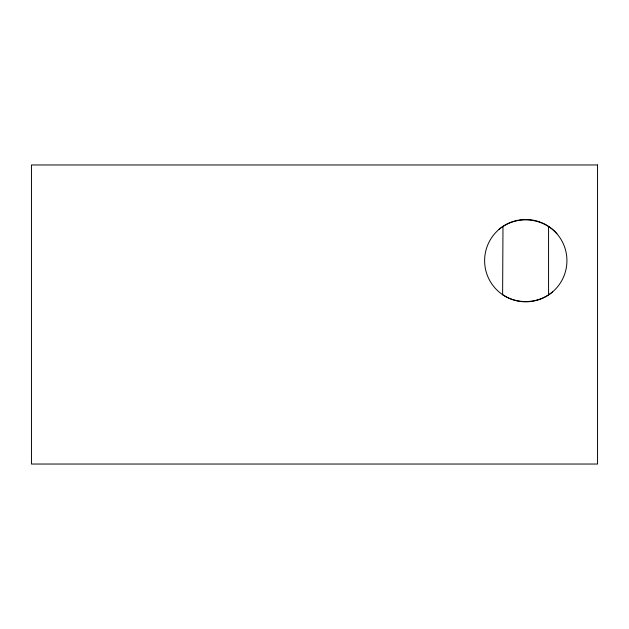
<?xml version="1.0" encoding="UTF-8"?>
<svg xmlns="http://www.w3.org/2000/svg" width="629" height="629" viewBox="0 0 629 629"><rect width="100%" height="100%" fill="white"/><g stroke="black" fill="none" stroke-linecap="round" stroke-linejoin="round"><path stroke-width="0.94" d="M502.98 226.817L502.618 294.687C517.714 304.837 538.794 303.634 552.639 291.832M498.899 229.499C515.521 215.118 542.607 217.115 556.94 233.791M548.567 226.464L548.567 294.514M597.55 164.963L31.45 164.963L31.45 464.037L597.55 464.037L597.55 164.963M502.618 294.687A41.152 41.152 0 0 0 566.815 263.708A41.152 41.152 0 0 0 507.886 223.602A41.152 41.152 0 0 0 502.618 294.687"/></g></svg>
